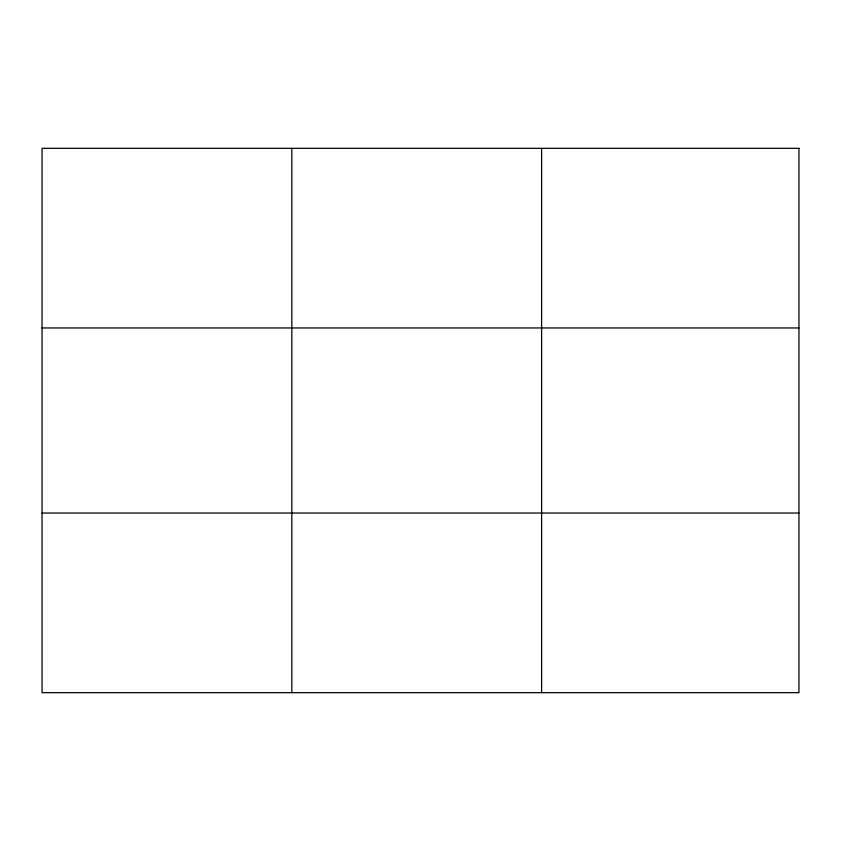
<?xml version="1.0" encoding="UTF-8"?>
<svg xmlns="http://www.w3.org/2000/svg" width="841" height="841" viewBox="0 0 841 841"><rect width="100%" height="100%" fill="white"/><g stroke="black" fill="none" stroke-linecap="round" stroke-linejoin="round"><path stroke-width="1.26" d="M291.827 692.669L291.827 148.331M541.604 692.669L541.604 148.331M42.05 327.958L798.95 327.958M42.05 513.042L798.95 513.042M798.95 148.331L798.95 692.669L42.05 692.669L42.05 148.331L798.95 148.331"/></g></svg>
